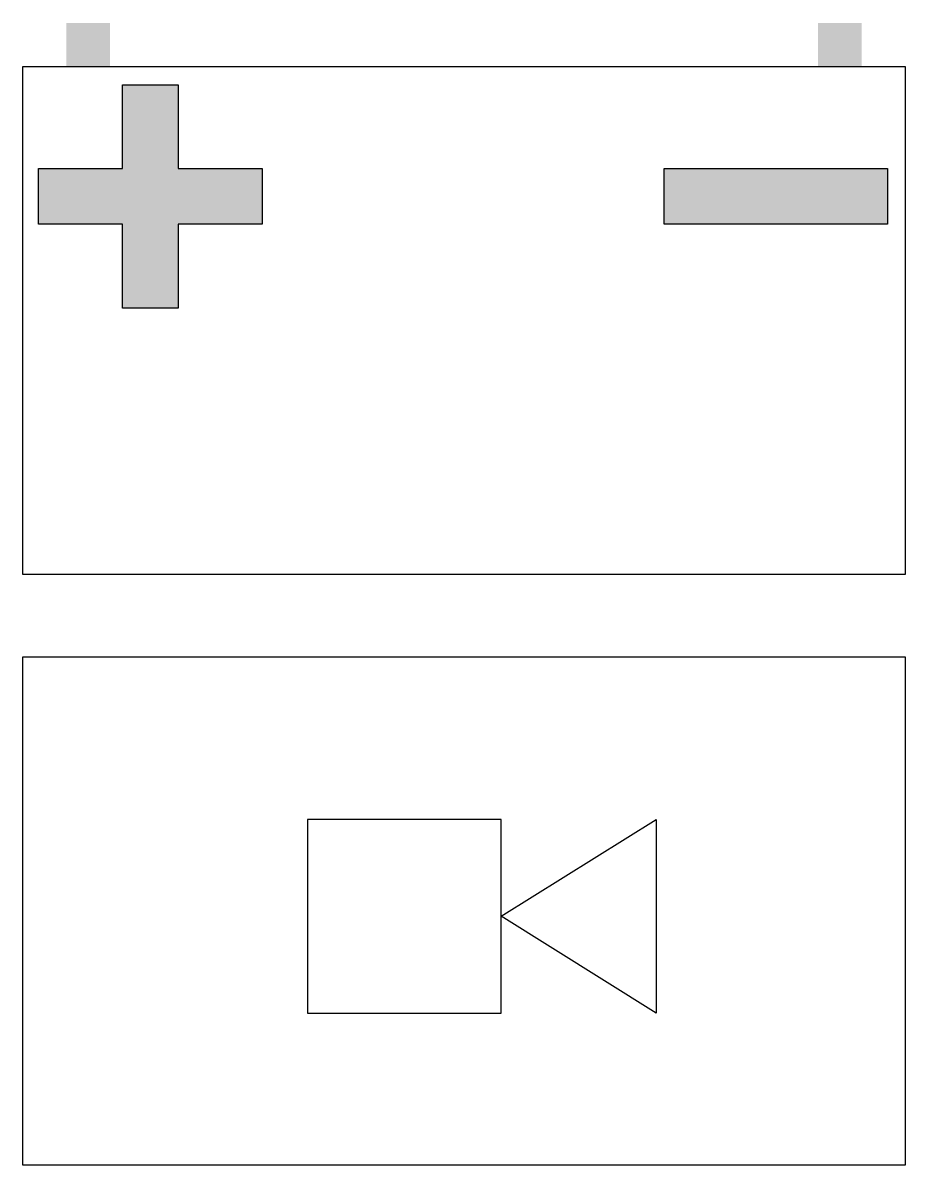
# Model space of a CAD drawing. Header units: millimetres. Extents: x 16445 to 16495, y 36265.1 to 36329.9.
import ezdxf

# ---------------------------------------------------------------- set-up
doc = ezdxf.new("R2010")
doc.units = ezdxf.units.MM
doc.header["$LTSCALE"] = 0.5
doc.layers.add('Camada1', color=1, linetype='Continuous')
doc.layers.add('Cotas', color=1, linetype='Continuous')

msp = doc.modelspace()

# ---------------------------------------------------------------- hatches: boundary and pattern name
at = {"layer": 'Cotas'}
h = msp.add_hatch(color=1, dxfattribs=at)
h.dxf.hatch_style = 1
h.paths.add_polyline_path([(16449.94, 36329.897), (16447.471, 36329.897), (16447.471, 36327.427), (16449.94, 36327.427)])
h.paths.add_polyline_path([(16490.062, 36327.427), (16492.532, 36327.427), (16492.532, 36329.897), (16490.062, 36329.897)])
h = msp.add_hatch(color=1, dxfattribs=at)
h.dxf.hatch_style = 1
h.paths.add_polyline_path([(16458.557, 36321.641), (16453.807, 36321.641), (16453.807, 36326.391), (16450.644, 36326.391), (16450.644, 36321.641), (16445.894, 36321.641), (16445.894, 36318.478), (16450.644, 36318.478), (16450.644, 36313.728), (16453.807, 36313.728), (16453.807, 36318.478), (16458.557, 36318.478)])
h = msp.add_hatch(color=1, dxfattribs=at)
h.dxf.hatch_style = 1
h.paths.add_polyline_path([(16494.002, 36321.641), (16481.339, 36321.641), (16481.339, 36318.478), (16494.002, 36318.478)])

# ---------------------------------------------------------------- linework, layer by layer
at = {"layer": 'Camada1'}
for points in [[(16461.139, 36273.76), (16472.114, 36273.76), (16472.114, 36284.735), (16461.139, 36284.735)], [(16480.895, 36273.76), (16472.114, 36279.247), (16480.895, 36284.735)]]:
    msp.add_lwpolyline(points, close=True, dxfattribs=at)
at = {"layer": 'Cotas'}
for points in [[(16445.001, 36298.616), (16445.001, 36327.427), (16495.001, 36327.427), (16495.001, 36298.616)], [(16453.807, 36318.478), (16453.807, 36313.728), (16450.644, 36313.728), (16450.644, 36318.478), (16445.894, 36318.478), (16445.894, 36321.641), (16450.644, 36321.641), (16450.644, 36326.391), (16453.807, 36326.391), (16453.807, 36321.641), (16458.557, 36321.641), (16458.557, 36318.478)], [(16481.339, 36321.641), (16494.002, 36321.641), (16494.002, 36318.478), (16481.339, 36318.478)], [(16445.001, 36265.137), (16445.001, 36293.948), (16495.001, 36293.948), (16495.001, 36265.137)]]:
    msp.add_lwpolyline(points, close=True, dxfattribs=at)

doc.saveas('drawing.dxf')
